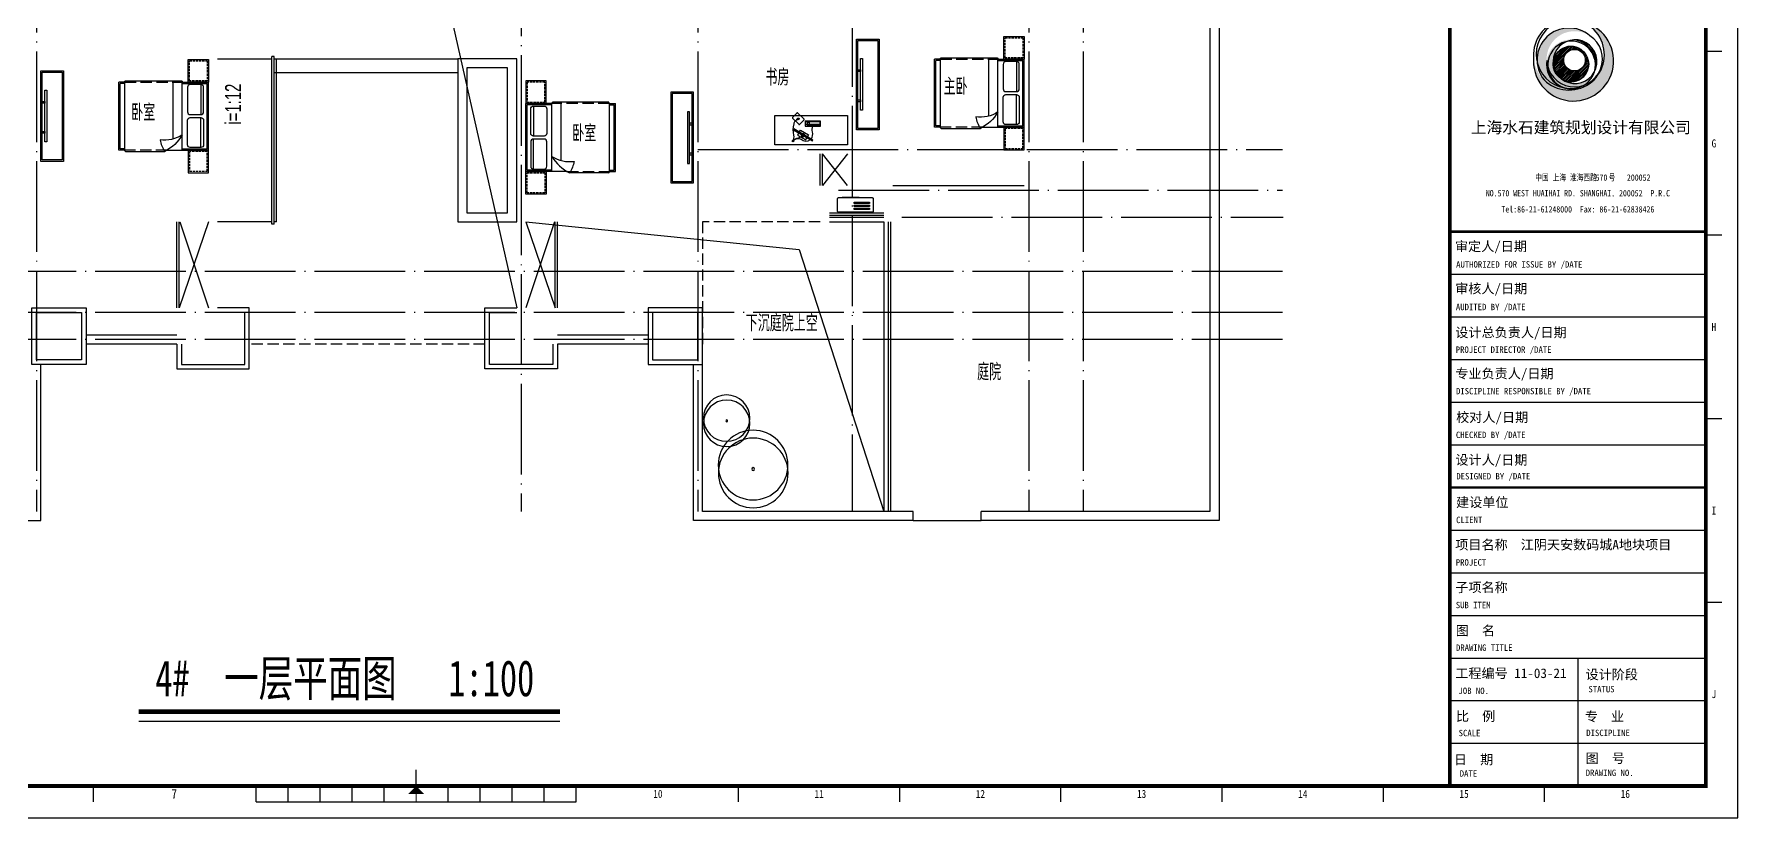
# Model space of a CAD drawing. Extents: x 921942 to 1159542, y -958603 to -790785.
# Drawn here: x 1003142 to 1040742, y -916483 to -899172 of the extents above; entities that cross this region are included whole.
import ezdxf
from ezdxf.enums import TextEntityAlignment as Align

# ---------------------------------------------------------------- set-up
doc = ezdxf.new("R2010")
doc.units = 0
doc.header["$LTSCALE"] = 1000
doc.header["$MEASUREMENT"] = 0
doc.linetypes.add('DASH', pattern=[0.35, 0.25, -0.1])
doc.linetypes.add('DOTE', pattern=[2.42, 2, -0.2, 0.02, -0.2])
doc.layers.get('0').update_dxf_attribs({"linetype": 'CONTINUOUS'})
for name, color, linetype in [('BALCONY', 6, 'CONTINUOUS'), ('DIM_SYMB', 3, 'CONTINUOUS'), ('DOTE', 1, 'DOTE'), ('FACE', 2, 'CONTINUOUS'), ('PUB_TEXT', 7, 'CONTINUOUS'), ('STAIR', 2, 'CONTINUOUS'), ('TT', 7, 'CONTINUOUS'), ('WINDOW', 4, 'CONTINUOUS'), ('保温层', 30, 'CONTINUOUS'), ('图框', 255, 'CONTINUOUS'), ('家具', 8, 'CONTINUOUS'), ('树', 86, 'CONTINUOUS'), ('看线', 2, 'CONTINUOUS'), ('空调', 8, 'CONTINUOUS'), ('造型墙', 55, 'CONTINUOUS')]:
    doc.layers.add(name, color=color, linetype=linetype)
doc.layers.add('TEXT', color=161, linetype='CONTINUOUS', lineweight=15)
doc.styles.add('SA-HZ', font='sa-rs.shx', dxfattribs={"width": 0.85, "bigfont": 'sa-hz.shx'})
doc.styles.get("Standard").update_dxf_attribs({"font": 'GBENOR', "bigfont": 'GBCBIG'})
doc.styles.add('TKZ1', font='SIMHEI.TTF', dxfattribs={"width": 0.7})
doc.styles.add('图签栏', font='SimSun.ttf')
doc.styles.add('长仿宋', font='SimSun.ttf', dxfattribs={"width": 0.7, "height": 5})

# ---------------------------------------------------------------- blocks, each defined once
blk = doc.blocks.new('空调机')
at = {"layer": '空调', "color": 8}
for p, q in [((2416486, -275315), (2416486, -275325)), ((2416849, -275305), (2416496, -275305)), ((2416859, -275325), (2416859, -275315))]:
    blk.add_line(p, q, dxfattribs=at)
blk.add_lwpolyline([(2416186, -275325), (2416946, -275325, -0.414214), (2416966, -275345), (2416966, -275615, -0.414214), (2416946, -275635), (2416186, -275635, -0.414214), (2416166, -275615), (2416166, -275345, -0.414214)], format="xyb", close=True, dxfattribs=at)
for points in [[(2416256, -275445), (2416592, -275445), (2416592, -275416), (2416256, -275416)], [(2416256, -275511), (2416592, -275511), (2416592, -275482), (2416256, -275482)], [(2416256, -275577), (2416592, -275577), (2416592, -275548), (2416256, -275548)], [(2416235, -275664), (2416675, -275664), (2416675, -275649), (2416235, -275649)]]:
    blk.add_lwpolyline(points, close=True, dxfattribs=at)
for centre, start, end in [((2416496, -275315), 90, 180), ((2416849, -275315), 0, 90)]:
    blk.add_arc(centre, 10, start, end, dxfattribs=at)
blk = doc.blocks.new('dgfgf')
at = {"layer": '家具'}
blk.add_lwpolyline([(7597, -62676), (7147, -62676), (7147, -63176), (7597, -63176), (7597, -62676), (7517, -62676)], dxfattribs=at)
at = {"layer": '家具', "color": 251, "linetype": 'DASH', "ltscale": 0.2}
blk.add_lwpolyline([(7567, -62706), (7177, -62706), (7177, -63146), (7567, -63146)], close=True, dxfattribs=at)
blk = doc.blocks.new('A$C72813290')
at = {"layer": '家具'}
for p, q in [((579, 2000), (0, 2000)), ((0, 500), (0, 2000)), ((30, 530), (30, 1970)), ((579, 1970), (30, 1970)), ((170, 1945), (170, 1283)), ((579, 500), (579, 2010)), ((1830, 2030), (599, 2030)), ((779, 753), (779, 2030)), ((1850, 500), (1850, 2000)), ((1850, 2000), (1980, 2000)), ((1850, 1970), (1950, 1970)), ((1950, 530), (1950, 1970)), ((1980, 500), (1980, 2000)), ((170, 555), (170, 1217)), ((912, 500), (0, 500)), ((579, 530), (30, 530)), ((1830, 470), (967, 470)), ((1850, 530), (1950, 530)), ((1850, 500), (1980, 500))]:
    blk.add_line(p, q, dxfattribs=at)
at = {"layer": '家具', "linetype": 'DASH'}
for p, q in [((1850, 2000), (579, 2000)), ((912, 500), (1850, 500))]:
    blk.add_line(p, q, dxfattribs=at)
at = {"layer": '家具'}
for points in [[(170, 1945), (405, 1945, -0.414214), (465, 1885), (465, 1343, -0.414214), (405, 1283), (170, 1283, -0.414214), (110, 1343), (110, 1885, -0.414214)], [(170, 555), (405, 555, 0.414214), (465, 615), (465, 1157, 0.414214), (405, 1217), (170, 1217, 0.414214), (110, 1157), (110, 615, 0.414214)]]:
    blk.add_lwpolyline(points, format="xyb", close=True, dxfattribs=at)
blk.add_lwpolyline([(579, 833, 0.180302), (1071, 725, -0.088637), (967, 470, 28871.271551)], format="xyb", dxfattribs=at)
for centre, radius, start, end in [((599, 2010), 20, 90, 180), ((1819, 2001), 30.7, 357.6884, 69.6917), ((1392, 1313), 944, 210.6075, 243.2773), ((1819, 499), 30.7, 290.3566, 2.3152)]:
    blk.add_arc(centre, radius, start, end, dxfattribs=at)
blk.add_blockref('dgfgf', (-7147, 65176), dxfattribs=at)
at = {"layer": '家具', "xscale": -1, "rotation": 180}
blk.add_blockref('dgfgf', (-7147, -62676), dxfattribs=at)
blk = doc.blocks.new('A$C2FB07499')
at = {"layer": '家具', "ltscale": 0.5}
blk.add_lwpolyline([(500, 0), (0, 0), (0, 2000), (500, 2000)], close=True, dxfattribs=at)
at = {"layer": '家具', "color": 251, "ltscale": 40}
for points in [[(470, 30), (30, 30), (30, 1970), (470, 1970)], [(368, 1572), (415, 1572), (415, 428), (368, 428)], [(415, 1381), (480, 1381), (480, 1343), (415, 1343)], [(415, 717), (480, 717), (480, 679), (415, 679)]]:
    blk.add_lwpolyline(points, close=True, dxfattribs=at)
blk = doc.blocks.new('A$C790473E3')
at = {"layer": 'FACE'}
blk.add_hatch(color=256, dxfattribs=at).paths.add_polyline_path([(12277, 22805, -0.43582423), (25158, 38243, 0.40349822), (8203, 25238, -0.61544517), (35207, 40694, 0.91316991), (6565, 13084, -0.18593916), (0, 27582, 2.29498981), (29364, 49669, -0.74337417), (29147, 8589, 0.27041132), (38508, 20344, -0.44566281), (20141, 12365, -0.32623171)])
h = blk.add_hatch(dxfattribs=at)
h.set_pattern_fill('ANSI31', color=256, scale=6118.035339, style=0)
h.set_pattern_definition([(45, (-835537.9, 198731.2), (-540.76303, 540.76303), [])])
h.paths.add_polyline_path([(34441, 22970, 1.00745479), (12277, 22805, 0.99260037)])
h.paths.add_polyline_path([(18828, 25457, -1), (32328, 25457, -1)], flags=16)
blk.add_circle((23359, 22970), 11082, dxfattribs=at)
at = {"layer": 'FACE', "color": 2}
blk.add_circle((25578, 25457), 6750, dxfattribs=at)
for centre, radius, start, end in [((24948, 24977), 25084, 174.038692, 79.861542), ((22142, 25587), 19974, 49.145957, 218.751509), ((25605, 26152), 17427, 56.564441, 183.004516), ((23075, 29161), 21450, 286.445455, 72.950093), ((23426, 22946), 15395, 83.539592, 171.435544), ((25891, 24539), 13724, 93.061268, 187.256224), ((23359, 22970), 11082, 253.122954, 180.85108), ((22101, 28855), 22137, 183.29715, 225.430105), ((25737, 24611), 13464, 245.440082, 341.523102), ((23754, 22488), 14908, 291.206809, 351.732962)]:
    blk.add_arc(centre, radius, start, end, dxfattribs=at)
blk = doc.blocks.new('图框2')
at = {"layer": '图框', "color": 0}
for p, q in [((84100, 0), (84100, 59400)), ((83600, 23960), (83100, 23960)), ((83600, 18220), (83100, 18220)), ((75100, 17000), (83100, 17000)), ((75100, 15667), (83100, 15667)), ((75100, 14333), (83100, 14333)), ((75100, 13000), (83100, 13000)), ((83600, 12480), (83100, 12480)), ((75100, 11667), (83100, 11667)), ((75100, 9000), (83100, 9000)), ((75100, 7667), (83100, 7667)), ((83600, 6740), (83100, 6740)), ((75100, 6333), (83100, 6333)), ((75100, 5000), (83100, 5000)), ((79100, 5000), (79100, 1000)), ((75100, 3667), (83100, 3667)), ((75100, 2333), (83100, 2333)), ((42800, 1000), (42800, 1500)), ((32725, 500), (32725, 1000)), ((37800, 500), (37800, 1000)), ((38800, 500), (38800, 1000)), ((39800, 500), (39800, 1000)), ((40800, 500), (40800, 1000)), ((41800, 500), (41800, 1000)), ((43800, 500), (43800, 1000)), ((44800, 500), (44800, 1000)), ((45800, 500), (45800, 1000)), ((46800, 500), (46800, 1000)), ((47800, 500), (47800, 1000)), ((52875, 500), (52875, 1000)), ((57912, 500), (57912, 1000)), ((62950, 500), (62950, 1000)), ((67988, 500), (67988, 1000)), ((73025, 500), (73025, 1000)), ((78062, 500), (78062, 1000)), ((0, 0), (84100, 0)), ((37800, 500), (47800, 500))]:
    blk.add_line(p, q, dxfattribs=at)
at = {"layer": '图框', "color": 0, "const_width": 120}
blk.add_lwpolyline([(83100, 58400), (2500, 58400), (2500, 1000), (83100, 1000)], close=True, dxfattribs=at)
at = {"layer": '图框', "color": 0}
for points, const_width in [([(75100, 58400), (75100, 1000)], 120), ([(75100, 18333), (83100, 18333)], 80), ([(75100, 18333), (83100, 18333)], 66.7), ([(75100, 10333), (83100, 10333)], 80), ([(42800, 750), (42800, 500)], 30)]:
    blk.add_lwpolyline(points, dxfattribs=dict(at, const_width=const_width))
blk.add_solid([(42550, 750), (43050, 750), (42800, 1000)], dxfattribs=at)
at = {"layer": '图框', "color": 0, "linetype": 'ByBlock', "xscale": 0.04999999701976776, "yscale": 0.05000000447034836, "zscale": 0.05}
blk.add_blockref('A$C790473E3', (77715, 22421), dxfattribs=at)
at = {"layer": '图框', "color": 0, "style": 'TKZ1'}
blk.add_text('上海水石建筑规划设计有限公司', height=360, dxfattribs=at).set_placement((79192, 21597), align=Align.MIDDLE)
for s, height, width, p in [('G', 250, 0.85, (83350, 21090)), ('中国 上海 淮海西路   号    ', 200, 0.75, (79264, 20033)), ('570     200052 ', 200, 0.75, (80571, 20021)), ('NO.570 WEST HUAIHAI RD. SHANGHAI. 200052  P.R.C', 200, 0.75, (79100, 19533)), ('Tel:86-21-61248000  Fax: 86-21-62838426', 200, 0.75, (79100, 19033)), ('H', 250, 0.85, (83350, 15350)), ('I', 250, 0.85, (83350, 9610)), ('J', 250, 0.85, (83350, 3870)), ('7', 300, 0.85, (35244, 750)), ('10', 250, 0.85, (50356, 750)), ('11', 250, 0.85, (55394, 750)), ('12', 250, 0.85, (60431, 750)), ('13', 250, 0.85, (65469, 750)), ('14', 250, 0.85, (70506, 750)), ('15', 250, 0.85, (75544, 750)), ('16', 250, 0.85, (80581, 750))]:
    blk.add_text(s, height=height, dxfattribs=dict(at, width=width)).set_placement(p, align=Align.MIDDLE)
at = {"layer": '图框', "color": 0, "style": '图签栏'}
for s, height, p in [('审定人/日期', 300, (75260, 17722)), ('AUTHORIZED FOR ISSUE BY /DATE', 200, (75295, 17208)), ('审核人/日期', 300, (75266, 16402)), ('AUDITED BY /DATE', 200, (75288, 15876)), ('设计总负责人/日期', 300, (75272, 15030)), ('PROJECT DIRECTOR /DATE', 200, (75284, 14542)), ('专业负责人/日期', 300, (75272, 13744)), ('DISCIPLINE RESPONSIBLE BY /DATE', 200, (75292, 13246)), ('校对人/日期', 300, (75296, 12378)), ('CHECKED BY /DATE', 200, (75290, 11877)), ('设计人/日期', 300, (75274, 11045)), ('DESIGNED BY /DATE', 200, (75301, 10583)), ('建设单位', 300, (75293, 9720)), ('CLIENT', 200, (75297, 9217)), ('项目名称  江阴天安数码城A地块项目', 300, (75269, 8393)), ('PROJECT', 200, (75285, 7890)), ('子项名称  ', 300, (75269, 7060)), ('SUB ITEM', 200, (75285, 6557)), ('图  名', 300, (75285, 5706)), ('DRAWING TITLE', 200, (75291, 5224)), ('工程编号 11-03-21', 300, (75271, 4374)), ('设计阶段', 300, (79340, 4335)), ('JOB NO.', 200, (75369, 3875)), ('STATUS', 200, (79430, 3927)), ('比  例', 300, (75290, 3030)), ('专  业', 300, (79318, 3025)), ('SCALE', 200, (75375, 2555)), ('DISCIPLINE', 200, (79361, 2559)), ('日  期', 300, (75226, 1677)), ('图  号', 300, (79342, 1717)), ('DATE', 200, (75408, 1290)), ('DRAWING NO.', 200, (79344, 1311))]:
    blk.add_text(s, height=height, dxfattribs=at).set_placement(p)
blk = doc.blocks.new('$plan$00000428')
for centre, radius in [((-45, 29), 445), ((39, -27), 445), ((-3, 1), 18.1)]:
    blk.add_circle(centre, radius)
at = {"width": 0.8, "flags": 9}
for tag in ['YSIZE', 'XSIZE']:
    blk.add_attdef(tag, (-5, 0), '', height=0.2, dxfattribs=at)
blk = doc.blocks.new('monitor')
at = {"layer": '家具'}
for p, q in [((1213982, -498635), (1213982, -498650)), ((1214012, -498635), (1214012, -498650))]:
    blk.add_line(p, q, dxfattribs=at)
for points in [[(1213797, -498665), (1214197, -498665), (1214197, -498650), (1213797, -498650)], [(1213982, -498635), (1214012, -498635), (1214012, -498620), (1213982, -498620)], [(1213987, -498635), (1214007, -498635), (1214007, -498650), (1213987, -498650)]]:
    blk.add_lwpolyline(points, close=True, dxfattribs=at)
for points in [[(1214082, -498650), (1214082, -498605), (1213912, -498605), (1213912, -498650)], [(1214082, -498665), (1214082, -498710), (1213912, -498710), (1213912, -498665)]]:
    blk.add_lwpolyline(points, dxfattribs=at)
for start, end in [(120, 180), (210, 330), (0, 60)]:
    blk.add_arc((1213997, -498650), 30, start, end, dxfattribs=at)
blk = doc.blocks.new('keyborad')
at = {"layer": '家具'}
for points in [[(1214046, -499984), (1214325, -499984), (1214325, -499891), (1214046, -499891)], [(1214055, -499905), (1214247, -499905), (1214247, -499912), (1214055, -499912)], [(1214055, -499920), (1214247, -499920), (1214247, -499977), (1214055, -499977)], [(1214252, -499905), (1214283, -499905), (1214283, -499912), (1214252, -499912)], [(1214252, -499920), (1214283, -499920), (1214283, -499962), (1214252, -499962)], [(1214287, -499920), (1214318, -499920), (1214318, -499977), (1214287, -499977)]]:
    blk.add_lwpolyline(points, close=True, dxfattribs=at)
blk = doc.blocks.new('com')
at = {"layer": '家具'}
for p, q in [((1214280, -499611), (1214282, -499613)), ((1214281, -499613), (1214289, -499632))]:
    blk.add_line(p, q, dxfattribs=at)
for points in [[(1213891, -499544, -0.353754), (1213926, -499692, 0.387634), (1213919, -499858, 0.387634)], [(1213891, -499544, -0.222136), (1213950, -499639, 0.247528), (1214002, -499714, 1.194978)], [(1213891, -499544, 0.157264), (1213998, -499559, -0.115899), (1214201, -499561, -0.228917), (1214276, -499604, 0.669925)], [(1214288, -499653, -0.102482), (1214276, -499632, -0.140335), (1214276, -499620, -0.497592), (1214290, -499614, 0.497592)], [(1214305, -499645, 0.102482), (1214298, -499623, 0.140335), (1214290, -499614, 0.497592), (1214276, -499620, -0.497592)], [(1214305, -499645, -0.825627), (1214288, -499653, -4.21376)], [(1213930, -499869, 0.285337), (1214057, -499894, -0.150591), (1214161, -499902)]]:
    blk.add_lwpolyline(points, format="xyb", dxfattribs=at)
blk.add_lwpolyline([(1214292, -499741), (1214398, -499630, 0.414214), (1214398, -499611), (1214320, -499536, 0.414214), (1214301, -499537), (1214195, -499647, 0.414214), (1214195, -499666), (1214273, -499741, 0.414214)], format="xyb", close=True, dxfattribs=at)
blk.add_lwpolyline([(1214276, -499605), (1214279, -499611), (1214281, -499610), (1214277, -499604)], close=True, dxfattribs=at)
blk.add_circle((1213891, -499544), 15, dxfattribs=at)
blk.add_arc((1214283, -499617), 17, 248.1471, 338.0484, dxfattribs=at)
at = {"layer": '家具', "rotation": 59.99999999993759}
blk.add_blockref('monitor', (175155, -1301750), dxfattribs=at)
at = {"layer": '看线', "rotation": 90}
blk.add_blockref('keyborad', (714270, -1714087), dxfattribs=at)

msp = doc.modelspace()

# ---------------------------------------------------------------- linework, layer by layer
at = {"layer": 'BALCONY'}
for p, q in [((1008392, -903368), (1008392, -899668)), ((1008442, -899668), (1008392, -899668)), ((1008442, -903368), (1008442, -899668)), ((1008442, -903368), (1008392, -903368)), ((1020692, -903168), (1021892, -903168)), ((1020692, -903218), (1021892, -903218)), ((1021992, -903318), (1021992, -909718)), ((1022042, -903318), (1022042, -909718))]:
    msp.add_line(p, q, dxfattribs=at)
at = {"layer": 'BALCONY', "color": 8}
for p, q in [((1020692, -903118), (1021892, -903118)), ((1020692, -903318), (1021892, -903318))]:
    msp.add_line(p, q, dxfattribs=at)
at = {"layer": 'DIM_SYMB', "const_width": 105}
msp.add_lwpolyline([(1005451, -914134), (1014745, -914134)], dxfattribs=at)
at = {"layer": 'DIM_SYMB'}
msp.add_lwpolyline([(1005451, -914344), (1014745, -914344)], dxfattribs=at)
at = {"layer": 'DOTE', "linetype": 'DOTE'}
for p, q in [((1003192, -882618), (1003192, -909718)), ((1017792, -882618), (1017792, -909718)), ((1025092, -882618), (1025092, -909718)), ((1026292, -882618), (1026292, -909718)), ((1021192, -895918), (1021192, -909718)), ((1013892, -897218), (1013892, -909718)), ((1017792, -901718), (1030692, -901718)), ((1020892, -902618), (1030692, -902618)), ((1022292, -903218), (1030703, -903218)), ((1030692, -904418), (991392, -904418)), ((1030692, -905318), (991392, -905318)), ((1030692, -905918), (991392, -905918))]:
    msp.add_line(p, q, dxfattribs=at)
at = {"layer": 'STAIR'}
for p, q in [((1007192, -899718), (1008392, -899718)), ((1008442, -899718), (1012492, -899718)), ((1008492, -903318), (1008492, -899718)), ((1008442, -900018), (1012492, -900018)), ((1008392, -903318), (1007192, -903318)), ((1008492, -903318), (1008442, -903318))]:
    msp.add_line(p, q, dxfattribs=at)
at = {"layer": 'WINDOW'}
msp.add_line((1022542, -909918), (1024042, -909918), dxfattribs=at)
at = {"layer": '保温层'}
for points in [[(1003422, -905318), (1003712, -905318), (1003712, -905318), (1004142, -905318), (1004142, -905318), (1004192, -905318), (1004192, -906368), (1003192, -906368), (1003192, -905318), (1003242, -905318), (1003242, -905318), (1003372, -905318), (1003372, -905318), (1003422, -905318)], [(1006392, -906018), (1006392, -906468), (1007792, -906468), (1007792, -905318), (1007742, -905318), (1007742, -905318), (1007612, -905318), (1007612, -905318), (1007192, -905318)], [(1014592, -906018), (1014592, -906468), (1013192, -906468), (1013192, -905318), (1013242, -905318), (1013242, -905318), (1013372, -905318), (1013372, -905318), (1013792, -905318)], [(1017562, -905318), (1016972, -905318), (1016972, -905318), (1016842, -905318), (1016842, -905318), (1016792, -905318), (1016792, -906368), (1017792, -906368), (1017792, -905318), (1017742, -905318), (1017742, -905318), (1017612, -905318), (1017612, -905318), (1017562, -905318)]]:
    msp.add_lwpolyline(points, dxfattribs=at)
at = {"layer": '家具'}
for p, q in [((1020492, -902518), (1020492, -901818)), ((1020542, -902518), (1020542, -901818)), ((1021092, -901818), (1020542, -902518)), ((1021092, -902518), (1020542, -901818)), ((1006292, -905218), (1006292, -903318)), ((1006342, -905218), (1006342, -903318)), ((1006992, -903318), (1006342, -905218)), ((1006360, -903318), (1006992, -905218)), ((1014624, -903318), (1013992, -905218)), ((1013992, -903318), (1014642, -905218)), ((1014642, -905218), (1014642, -903318)), ((1014692, -905218), (1014692, -903318))]:
    msp.add_line(p, q, dxfattribs=at)
msp.add_lwpolyline([(1019492, -901618), (1019492, -900968), (1021092, -900968), (1021092, -901618)], close=True, dxfattribs=at)
at = {"layer": '看线'}
msp.add_line((1022092, -902518), (1024992, -902518), dxfattribs=at)
at = {"layer": '看线', "linetype": 'DASH'}
for points in [[(1020492, -903318), (1017892, -903318)], [(1017892, -903318), (1017892, -906018)], [(1013092, -906018), (1007892, -906018)]]:
    msp.add_lwpolyline(points, dxfattribs=at)
at = {"layer": '看线'}
for points in [[(1003422, -905218), (1003712, -905218), (1004142, -905218), (1004292, -905218), (1004292, -906468), (1003092, -906468), (1003092, -905218), (1003242, -905218), (1003372, -905218)], [(1017562, -905218), (1016972, -905218), (1016842, -905218), (1016692, -905218), (1016692, -906468), (1017892, -906468), (1017892, -905218), (1017742, -905218), (1017612, -905218)]]:
    msp.add_lwpolyline(points, close=True, dxfattribs=at)
for points in [[(1006292, -906018), (1006292, -906568), (1007892, -906568), (1007892, -905218), (1007742, -905218), (1007742, -905218), (1007612, -905218, 0.00002), (1007612, -905218), (1007192, -905218)], [(1014692, -906018), (1014692, -906568), (1013092, -906568), (1013092, -905218), (1013242, -905218), (1013242, -905218), (1013372, -905218, -0.00002), (1013372, -905218), (1013792, -905218)]]:
    msp.add_lwpolyline(points, format="xyb", dxfattribs=at)
at = {"layer": '造型墙'}
for p, q in [((1021892, -903318), (1021892, -909718)), ((1022542, -909918), (1022542, -909718)), ((1024042, -909918), (1024042, -909718))]:
    msp.add_line(p, q, dxfattribs=at)
for points in [[(1012892, -889118), (1012892, -884818), (1029292, -884818), (1029292, -909918), (1024042, -909918)], [(1029092, -885018), (1029092, -909718), (1024042, -909718)], [(1007192, -897318), (1012339, -898760), (1013792, -905218)], [(1013992, -903318), (1020028, -903929), (1021892, -909718)], [(1006292, -905818), (1004292, -905818)], [(1006292, -906018), (1004292, -906018)], [(1016692, -905818), (1014692, -905818)], [(1016692, -906018), (1014692, -906018)], [(998542, -909918), (1003292, -909918), (1003292, -906468)], [(1022542, -909918), (1017692, -909918), (1017692, -906468)], [(1022542, -909718), (1017892, -909718), (1017892, -906468)]]:
    msp.add_lwpolyline(points, dxfattribs=at)
for points in [[(1012492, -903318), (1013792, -903318), (1013792, -899718), (1012492, -899718)], [(1012692, -903118), (1013592, -903118), (1013592, -899918), (1012692, -899918)]]:
    msp.add_lwpolyline(points, close=True, dxfattribs=at)

# ---------------------------------------------------------------- block references
at = {"layer": '图框', "color": 0, "linetype": 'ByBlock', "xscale": 0.7063020216301084, "yscale": 0.7063020213972777, "zscale": 0.7063020214030876}
msp.add_blockref('图框2', (981342, -916483), dxfattribs=at)
at = {"layer": '家具', "rotation": 180}
for p in [(1021792, -899284), (1003792, -899983)]:
    msp.add_blockref('A$C2FB07499', p, dxfattribs=at)
at = {"layer": '家具', "xscale": -1}
for p in [(1024992, -901726), (1006992, -902233)]:
    msp.add_blockref('A$C72813290', p, dxfattribs=at)
at = {"layer": '家具'}
msp.add_blockref('A$C72813290', (1013992, -902708), dxfattribs=at)
at = {"layer": '家具', "xscale": -1, "rotation": 180}
msp.add_blockref('A$C2FB07499', (1017192, -900458), dxfattribs=at)
at = {"layer": '家具', "xscale": 1.215737044345587, "yscale": 1.215737044578418, "zscale": 1.215737044577628, "rotation": 89.99999997805412}
msp.add_blockref('com', (412577, -2377307), dxfattribs=at)
at = {"layer": '树'}
for p, xscale, yscale, zscale, rotation in [((1018425, -907715), 1.152000000086502, -1.152000000001863, 1.152, 237.0761532164648), ((1019009, -908783), 1.728000000112531, -1.728000000002794, 1.728, 237.0761532137958)]:
    msp.add_blockref('$plan$00000428', p, dxfattribs=dict(at, xscale=xscale, yscale=yscale, zscale=zscale, rotation=rotation))
at = {"layer": '空调', "xscale": -1}
msp.add_blockref('空调机', (3437833, -627466), dxfattribs=at)

# ---------------------------------------------------------------- texts
at = {"layer": 'PUB_TEXT', "style": '长仿宋', "width": 0.7}
msp.add_text('4#  一层平面图   1:100', height=797.47, dxfattribs=at).set_placement((1005817, -913796))
at = {"layer": 'TEXT', "style": 'SA-HZ', "width": 0.7}
msp.add_text('i=1:12', height=350, rotation=90, dxfattribs=at).set_placement((1007707, -901170))
at = {"layer": 'TT', "color": 0, "linetype": 'Continuous'}
for s, p in [('书房', (1019282, -900311)), ('主卧', (1023213, -900516)), ('卧室', (1005285, -901086)), ('卧室', (1015018, -901546)), ('下沉庭院上空', (1018848, -905739))]:
    msp.add_text(s, height=367.5, dxfattribs=at).set_placement(p)
msp.add_text('庭院', height=367.5, rotation=0, dxfattribs=at).set_placement((1023954, -906817))

doc.saveas('drawing.dxf')
